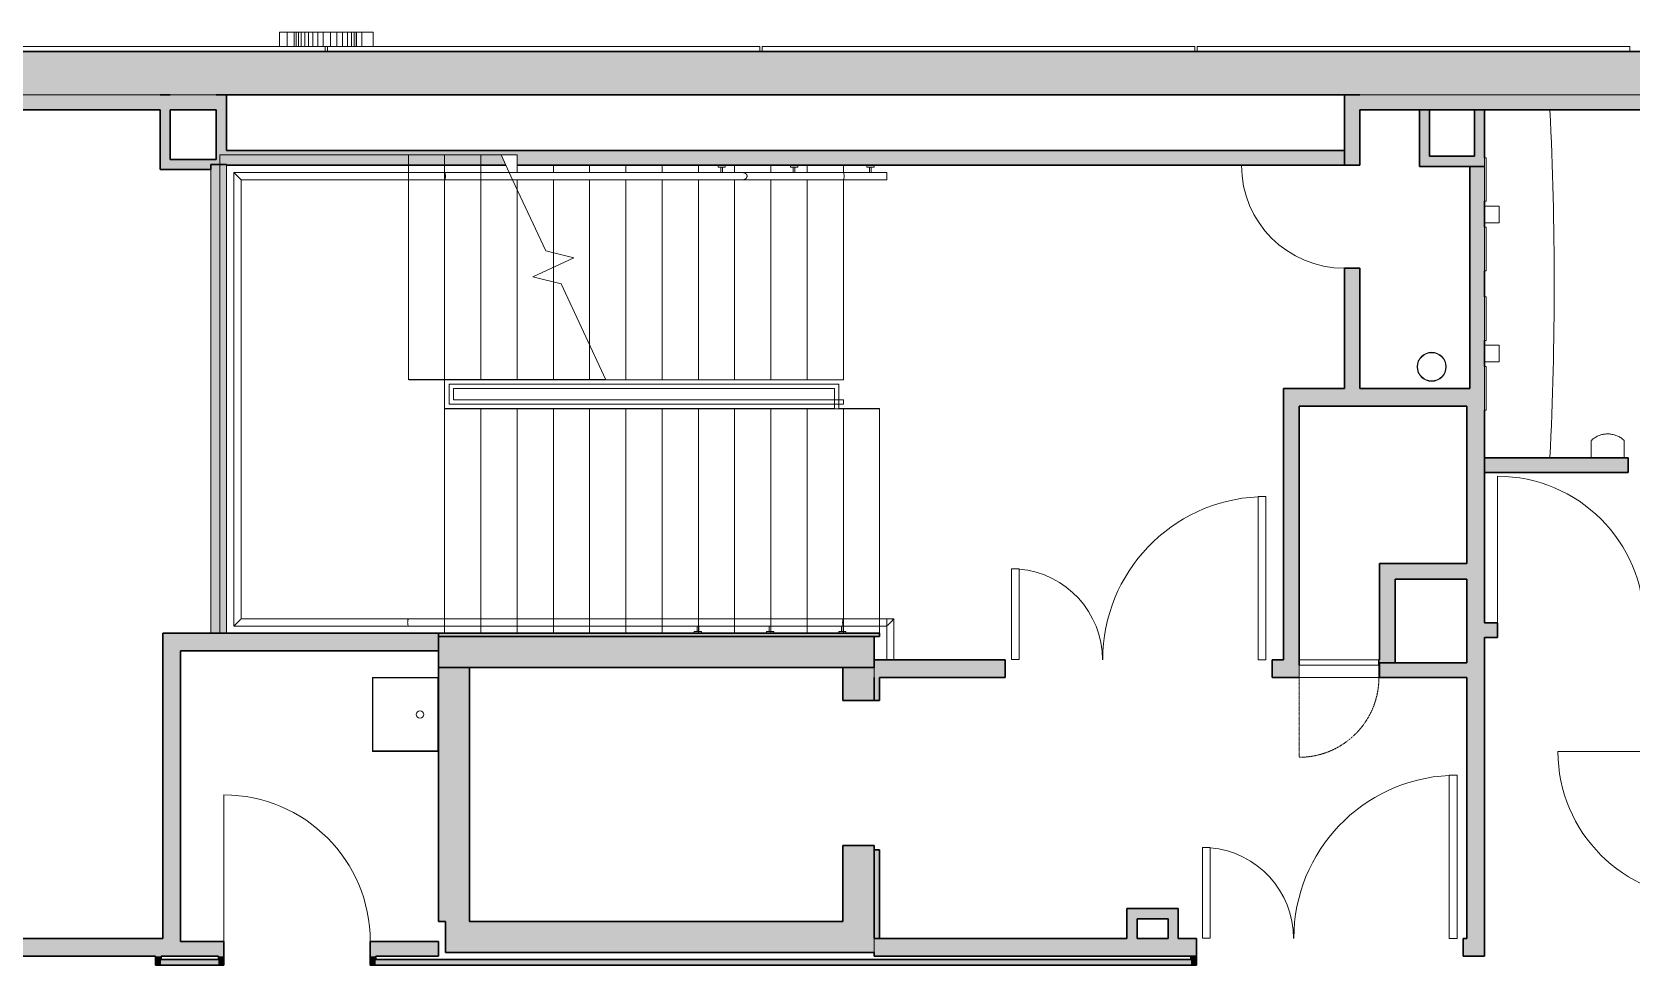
# Model space of a CAD drawing. Header units: millimetres. Extents: x 79795 to 317870, y -36033 to 97293.
# Drawn here: x 167772 to 178801, y 28346 to 34781 of the extents above; entities that cross this region are included whole.
import ezdxf

# ---------------------------------------------------------------- set-up
doc = ezdxf.new("R2010")
doc.units = ezdxf.units.MM
doc.header["$MEASUREMENT"] = 0
for name, pattern in [('CSM-STL-XX-ZZ-M3-A-XXXX-00001_detached _19_04_21__rvt-1-Level 4$0$Elevation Swings', [3, 2, -1]), ('CSM-STL-XX-ZZ-M3-A-XXXX-00001_detached _19_04_21__rvt-1-Level 4$0$Overhead', [3.96875, 2.38125, -1.5875]), ('CSM-STL-XX-ZZ-M3-A-XXXX-00001_detached _19_04_21__rvt-1-Level 4$0$Overhead_2_', [4, 2.5, -1.5])]:
    doc.linetypes.add(name, pattern=pattern)
for name, color, linetype, lineweight in [('CSM-STL-XX-ZZ-M3-A-XXXX-00001_detached _19_04_21__rvt-1-Level 4$0$A-DOOR', 4, 'CONTINUOUS', 9), ('CSM-STL-XX-ZZ-M3-A-XXXX-00001_detached _19_04_21__rvt-1-Level 4$0$A-FLOR-HRAL', 7, 'CONTINUOUS', 9), ('CSM-STL-XX-ZZ-M3-A-XXXX-00001_detached _19_04_21__rvt-1-Level 4$0$A-FLOR-HRAL-MBND', 7, 'CSM-STL-XX-ZZ-M3-A-XXXX-00001_detached _19_04_21__rvt-1-Level 4$0$Overhead_2_', 9), ('CSM-STL-XX-ZZ-M3-A-XXXX-00001_detached _19_04_21__rvt-1-Level 4$0$A-GENM', 8, 'CONTINUOUS', 9), ('CSM-STL-XX-ZZ-M3-A-XXXX-00001_detached _19_04_21__rvt-1-Level 4$0$A-GLAZ-CURT', 7, 'CONTINUOUS', 9), ('CSM-STL-XX-ZZ-M3-A-XXXX-00001_detached _19_04_21__rvt-1-Level 4$0$A-WALL', 7, 'CONTINUOUS', 9), ('CSM-STL-XX-ZZ-M3-A-XXXX-00001_detached _19_04_21__rvt-1-Level 4$0$A-WALL-PATT', 7, 'CONTINUOUS', 9), ('CSM-STL-XX-ZZ-M3-A-XXXX-00001_detached _19_04_21__rvt-1-Level 4$0$E-ELEC-FIXT', 8, 'CONTINUOUS', 9), ('CSM-STL-XX-ZZ-M3-A-XXXX-00001_detached _19_04_21__rvt-1-Level 4$0$I-FURN', 8, 'CONTINUOUS', 9), ('CSM-STL-XX-ZZ-M3-A-XXXX-00001_detached _19_04_21__rvt-1-Level 4$0$I-WALL', 7, 'CONTINUOUS', 9), ('CSM-STL-XX-ZZ-M3-A-XXXX-00001_detached _19_04_21__rvt-1-Level 4$0$P-SANR-FIXT', 7, 'CONTINUOUS', 9), ('CSM-STL-XX-ZZ-M3-A-XXXX-00001_detached _19_04_21__rvt-1-Level 4$0$S-STRS', 7, 'CONTINUOUS', 9), ('CSM-STL-XX-ZZ-M3-A-XXXX-00001_detached _19_04_21__rvt-1-Level 4$0$S-STRS-MBND', 7, 'CSM-STL-XX-ZZ-M3-A-XXXX-00001_detached _19_04_21__rvt-1-Level 4$0$Overhead_2_', 9)]:
    doc.layers.add(name, color=color, linetype=linetype, lineweight=lineweight)

msp = doc.modelspace()

# ---------------------------------------------------------------- hatches: boundary and pattern name
at = {"layer": 'CSM-STL-XX-ZZ-M3-A-XXXX-00001_detached _19_04_21__rvt-1-Level 4$0$A-WALL-PATT'}
h = msp.add_hatch(color=256, dxfattribs=at)
h.paths.add_polyline_path([(230841, 34347), (230841, 34647), (229693, 34647), (229693, 34347), (229746, 34347)], flags=0)
h.paths.add_polyline_path([(218949, 34347), (220909, 34347), (220909, 34647), (202318, 34647), (202318, 34347), (218537, 34347)], flags=0)
h.paths.add_polyline_path([(200284, 34347), (200284, 34647), (196943, 34647), (196943, 34347), (199848, 34347)], flags=0)
h.paths.add_polyline_path([(190659, 34347), (190659, 34647), (187318, 34647), (187318, 34347), (190579, 34347)], flags=0)
h.paths.add_polyline_path([(185284, 34347), (185284, 34647), (166693, 34647), (166693, 34347), (184300, 34347)], flags=0)
h.paths.add_polyline_path([(157909, 34347), (157909, 34647), (156461, 34647), (156461, 34347), (157391, 34347)], flags=0)
h = msp.add_hatch(color=256, dxfattribs=at)
h.paths.add_polyline_path([(168656, 34245), (168656, 34347), (166693, 34347), (166693, 34245), (167557, 34245)], flags=0)
h.paths.add_polyline_path([(157909, 34245), (157909, 34347), (156863, 34347), (156863, 34245), (157391, 34245)], flags=0)
for points in [[(168656, 33902), (168726, 33902), (168726, 34347), (168656, 34347), (168656, 34004)], [(169043, 34245), (169043, 34347), (168726, 34347), (168726, 34245), (168753, 34245)], [(169043, 33832), (169113, 33832), (169113, 34347), (169043, 34347), (169043, 33902)], [(177411, 33924), (177411, 34245), (177341, 34245), (177341, 33924)], [(177721, 33854), (177791, 33854), (177791, 34245), (177721, 34245), (177721, 33914)], [(169006, 33832), (169043, 33832), (169043, 33902), (168656, 33902), (168656, 33832), (168753, 33832)], [(169113, 30636), (169113, 33867), (169006, 33867), (169006, 30636), (169052, 30636)], [(176824, 33862), (176824, 33964), (169113, 33964), (169113, 33862), (171040, 33862), (171007, 33933), (171118, 33933), (171118, 33862), (174733, 33862)], [(177721, 33854), (177721, 33924), (177341, 33924), (177341, 33854)], [(169052, 30636), (169113, 30636), (169113, 33832), (169006, 33832), (169006, 30636)], [(177722, 32322), (177791, 32322), (177791, 33854), (177689, 33854), (177689, 32322)], [(176512, 30451), (176512, 32322), (176405, 32322), (176405, 30451)], [(177124, 32200), (177791, 32200), (177791, 32322), (176512, 32322), (176512, 32200)], [(177669, 28407), (177791, 28407), (177791, 32200), (177669, 32200), (177669, 28529)], [(178782, 31742), (178782, 31844), (177791, 31844), (177791, 31742), (178320, 31742)], [(177067, 30430), (177174, 30430), (177174, 31115), (177067, 31115), (177067, 30451)], [(177669, 31008), (177669, 31115), (177174, 31115), (177174, 31008)], [(168796, 30514), (170575, 30514), (170575, 30636), (168674, 30636), (168674, 30514)], [(172042, 30613), (173617, 30613), (173617, 30636), (170575, 30636), (170575, 30613), (171892, 30613)], [(170575, 30398), (173580, 30398), (173580, 30613), (170575, 30613), (170575, 30532)], [(168674, 28407), (168796, 28407), (168796, 30514), (168674, 30514), (168674, 28529)], [(170790, 28647), (170790, 30398), (170575, 30398), (170575, 28647)], [(173580, 30170), (173580, 30398), (173365, 30398), (173365, 30170), (173537, 30170)], [(177067, 30329), (177669, 30329), (177669, 30430), (177067, 30430)], [(173617, 30170), (173617, 30329), (173580, 30329), (173580, 30170)], [(173365, 28647), (173580, 28647), (173580, 29170), (173365, 29170), (173365, 28796)], [(173617, 28529), (173617, 29141), (173580, 29141), (173580, 28529)], [(175394, 28529), (175394, 28735), (175324, 28735), (175324, 28529)], [(175608, 28665), (175608, 28735), (175394, 28735), (175394, 28665)], [(175678, 28529), (175678, 28735), (175608, 28735), (175608, 28529)], [(170625, 28432), (173580, 28432), (173580, 28647), (170625, 28647)], [(168662, 28407), (168674, 28407), (168674, 28529), (167624, 28529), (167624, 28407), (168624, 28407)], [(168662, 28346), (168662, 28407), (168624, 28407), (168624, 28346)], [(169058, 28346), (169058, 28384), (168662, 28384), (168662, 28346)], [(169095, 28346), (169095, 28407), (169058, 28407), (169058, 28346)], [(170143, 28346), (170143, 28407), (170105, 28407), (170105, 28346)], [(175765, 28346), (175765, 28384), (170143, 28384), (170143, 28346), (174733, 28346)], [(175803, 28346), (175803, 28407), (175765, 28407), (175765, 28346)]]:
    msp.add_hatch(color=256, dxfattribs=at).paths.add_polyline_path(points, flags=0)
h = msp.add_hatch(color=256, dxfattribs=at)
h.paths.add_polyline_path([(176931, 32322), (176931, 33152), (176824, 33152), (176824, 32322)], flags=0)
h.paths.add_polyline_path([(176931, 33862), (176931, 34347), (176824, 34347), (176824, 33862)], flags=0)
h = msp.add_hatch(color=256, dxfattribs=at)
h.paths.add_polyline_path([(197612, 34245), (197612, 34347), (196943, 34347), (196943, 34245)], flags=0)
h.paths.add_polyline_path([(190659, 34245), (190659, 34347), (187318, 34347), (187318, 34245), (190579, 34245)], flags=0)
h.paths.add_polyline_path([(185284, 34245), (185284, 34347), (176931, 34347), (176931, 34245), (184300, 34245)], flags=0)
h = msp.add_hatch(color=256, dxfattribs=at)
h.paths.add_polyline_path([(179307, 30605), (181634, 30605), (181634, 30707), (178890, 30707), (178890, 30605), (179217, 30605)], flags=0)
h.paths.add_polyline_path([(177791, 30605), (177880, 30605), (177880, 30707), (177791, 30707)], flags=0)
h = msp.add_hatch(color=256, dxfattribs=at)
h.paths.add_polyline_path([(173617, 30329), (174485, 30329), (174485, 30451), (173580, 30451), (173580, 30329)], flags=0)
h.paths.add_polyline_path([(176405, 30329), (176405, 30451), (176325, 30451), (176325, 30329)], flags=0)
h = msp.add_hatch(color=256, dxfattribs=at)
h.paths.add_polyline_path([(177062, 30329), (177067, 30329), (177067, 30451), (177062, 30451), (177062, 30414)], flags=0)
h.paths.add_polyline_path([(176512, 30329), (176512, 30451), (176405, 30451), (176405, 30329)], flags=0)
h = msp.add_hatch(color=256, dxfattribs=at)
h.paths.add_polyline_path([(168796, 28407), (169095, 28407), (169095, 28509), (168796, 28509)], flags=0)
h.paths.add_polyline_path([(170105, 28407), (170575, 28407), (170575, 28509), (170105, 28509)], flags=0)
h = msp.add_hatch(color=256, dxfattribs=at)
h.paths.add_polyline_path([(173580, 28407), (175803, 28407), (175803, 28529), (173580, 28529)], flags=0)
h.paths.add_polyline_path([(177669, 28407), (177669, 28529), (177643, 28529), (177643, 28407)], flags=0)

# ---------------------------------------------------------------- linework, layer by layer
at = {"layer": 'CSM-STL-XX-ZZ-M3-A-XXXX-00001_detached _19_04_21__rvt-1-Level 4$0$A-DOOR'}
for p, q in [((176824, 33862), (176114, 33862)), ((177880, 30707), (177880, 31717)), ((176229, 31577), (176229, 30451)), ((176283, 31577), (176229, 31577)), ((176283, 30451), (176283, 31577)), ((174527, 31079), (174581, 31079)), ((174527, 30453), (174527, 31079)), ((174581, 31079), (174581, 30453)), ((174527, 30453), (174581, 30453)), ((176283, 30451), (176229, 30451)), ((179307, 29819), (178297, 29819)), ((177547, 29655), (177547, 28529)), ((177601, 29655), (177547, 29655)), ((177601, 28529), (177601, 29655)), ((169095, 28509), (169095, 29519)), ((175845, 29157), (175899, 29157)), ((175845, 28531), (175845, 29157)), ((175899, 29157), (175899, 28531)), ((175845, 28531), (175899, 28531)), ((177601, 28529), (177547, 28529))]:
    msp.add_line(p, q, dxfattribs=at)
at = {"layer": 'CSM-STL-XX-ZZ-M3-A-XXXX-00001_detached _19_04_21__rvt-1-Level 4$0$A-DOOR', "lineweight": 20}
for p, q in [((176512, 30329), (176512, 30414)), ((176512, 30414), (177062, 30414)), ((177062, 30414), (177062, 30329)), ((177062, 30329), (176512, 30329))]:
    msp.add_line(p, q, dxfattribs=at)
at = {"layer": 'CSM-STL-XX-ZZ-M3-A-XXXX-00001_detached _19_04_21__rvt-1-Level 4$0$A-DOOR', "linetype": 'CSM-STL-XX-ZZ-M3-A-XXXX-00001_detached _19_04_21__rvt-1-Level 4$0$Elevation Swings'}
msp.add_line((176512, 30329), (176512, 29779), dxfattribs=at)
at = {"layer": 'CSM-STL-XX-ZZ-M3-A-XXXX-00001_detached _19_04_21__rvt-1-Level 4$0$A-DOOR'}
for centre, radius, start, end in [((176824, 33862), 710, 180, 270), ((177880, 30707), 1010, 0, 90), ((176283, 30451), 1126, 92.7488, 179.8982), ((174527, 30451), 628, 0, 85.0672), ((179307, 29819), 1010, 180, 270), ((177601, 28529), 1126, 92.7488, 179.8982), ((169095, 28509), 1010, 0, 90), ((175845, 28529), 628, 0, 85.0672)]:
    msp.add_arc(centre, radius, start, end, dxfattribs=at)
at = {"layer": 'CSM-STL-XX-ZZ-M3-A-XXXX-00001_detached _19_04_21__rvt-1-Level 4$0$A-DOOR', "linetype": 'CSM-STL-XX-ZZ-M3-A-XXXX-00001_detached _19_04_21__rvt-1-Level 4$0$Elevation Swings'}
msp.add_arc((176512, 30329), 550, 270, 0, dxfattribs=at)
at = {"layer": 'CSM-STL-XX-ZZ-M3-A-XXXX-00001_detached _19_04_21__rvt-1-Level 4$0$A-FLOR-HRAL'}
for p, q in [((172504, 33850), (172504, 33862)), ((172504, 33862), (172554, 33862)), ((172554, 33862), (172554, 33850)), ((173003, 33850), (173003, 33862)), ((173003, 33862), (173053, 33862)), ((173053, 33862), (173053, 33850)), ((173530, 33850), (173530, 33862)), ((173530, 33862), (173580, 33862)), ((173580, 33862), (173580, 33850)), ((170368, 33812), (169164, 33812)), ((169164, 33812), (169164, 30684)), ((169164, 33812), (169164, 30684)), ((170618, 33812), (169164, 33812)), ((169214, 33762), (170368, 33762)), ((169214, 30734), (169214, 33762)), ((169214, 33762), (169214, 30734)), ((170618, 33762), (169214, 33762)), ((170618, 33812), (170368, 33812)), ((170368, 33762), (170618, 33762)), ((171064, 33812), (170618, 33812)), ((171064, 33812), (170618, 33812)), ((170618, 33762), (171087, 33762)), ((171087, 33762), (170618, 33762)), ((171064, 33812), (171087, 33762)), ((173368, 33812), (171064, 33812)), ((173368, 33762), (171087, 33762)), ((172554, 33850), (172504, 33850)), ((172523, 33850), (172523, 33812)), ((172535, 33850), (172535, 33812)), ((173368, 33812), (172671, 33812)), ((172671, 33762), (173368, 33762)), ((173053, 33850), (173003, 33850)), ((173022, 33850), (173022, 33812)), ((173034, 33850), (173034, 33812)), ((173668, 33812), (173368, 33812)), ((173668, 33812), (173368, 33812)), ((173368, 33762), (173668, 33762)), ((173668, 33762), (173368, 33762)), ((173580, 33850), (173530, 33850)), ((173549, 33850), (173549, 33812)), ((173561, 33850), (173561, 33812)), ((170649, 32353), (170649, 32214)), ((173053, 32353), (170649, 32353)), ((170679, 32323), (170679, 32244)), ((173053, 32323), (170679, 32323)), ((173053, 32353), (171730, 32353)), ((173053, 32323), (171730, 32323)), ((173338, 32353), (173053, 32353)), ((173338, 32353), (173053, 32353)), ((173308, 32323), (173053, 32323)), ((173308, 32183), (173308, 32323)), ((173338, 32183), (173338, 32353)), ((170649, 32214), (170684, 32214)), ((170679, 32244), (170684, 32244)), ((170684, 32244), (173308, 32244)), ((170684, 32214), (173308, 32214)), ((173338, 32244), (173368, 32244)), ((173338, 32214), (173368, 32214)), ((173368, 32244), (173368, 32214)), ((173338, 32183), (173308, 32183)), ((169164, 30684), (170368, 30684)), ((169164, 30684), (170368, 30684)), ((170368, 30734), (169214, 30734)), ((169214, 30734), (170368, 30734)), ((170618, 30734), (170368, 30734)), ((170368, 30734), (173368, 30734)), ((170368, 30684), (170618, 30684)), ((170368, 30684), (173368, 30684)), ((173368, 30734), (170618, 30734)), ((170618, 30684), (173368, 30684)), ((172359, 30646), (172359, 30684)), ((172371, 30646), (172371, 30684)), ((172857, 30646), (172857, 30684)), ((172869, 30646), (172869, 30684)), ((173355, 30646), (173355, 30684)), ((173367, 30646), (173367, 30684)), ((173717, 30734), (173368, 30734)), ((173368, 30734), (173717, 30734)), ((173368, 30684), (173667, 30684)), ((173368, 30684), (173667, 30684)), ((173667, 30684), (173667, 30451)), ((173667, 30684), (173667, 30451)), ((173717, 30451), (173717, 30734)), ((173717, 30734), (173717, 30451)), ((172340, 30636), (172340, 30646)), ((172340, 30646), (172390, 30646)), ((172390, 30646), (172390, 30636)), ((172838, 30636), (172838, 30646)), ((172838, 30646), (172888, 30646)), ((172888, 30646), (172888, 30636)), ((173336, 30636), (173336, 30646)), ((173336, 30646), (173386, 30646)), ((173386, 30646), (173386, 30636))]:
    msp.add_line(p, q, dxfattribs=at)
at = {"layer": 'CSM-STL-XX-ZZ-M3-A-XXXX-00001_detached _19_04_21__rvt-1-Level 4$0$A-FLOR-HRAL', "linetype": 'CSM-STL-XX-ZZ-M3-A-XXXX-00001_detached _19_04_21__rvt-1-Level 4$0$Overhead'}
for p, q in [((169164, 33812), (169164, 30684)), ((170618, 33812), (169164, 33812)), ((169214, 33762), (169214, 30734)), ((170618, 33762), (169214, 33762)), ((171064, 33812), (170618, 33812)), ((171087, 33762), (170618, 33762)), ((169164, 30684), (170368, 30684)), ((169214, 30734), (170368, 30734)), ((170368, 30734), (173368, 30734)), ((170368, 30684), (173368, 30684)), ((173368, 30734), (173668, 30734)), ((173368, 30684), (173668, 30684)), ((173668, 30734), (173668, 30684))]:
    msp.add_line(p, q, dxfattribs=at)
at = {"layer": 'CSM-STL-XX-ZZ-M3-A-XXXX-00001_detached _19_04_21__rvt-1-Level 4$0$A-FLOR-HRAL', "flags": 128}
for points in [[(173668, 33812), (173668, 33811), (173668, 33810), (173668, 33808), (173668, 33805), (173668, 33801), (173668, 33796), (173668, 33792), (173668, 33787)], [(173668, 33787), (173668, 33782), (173668, 33777), (173668, 33773), (173668, 33769), (173668, 33766), (173668, 33764), (173668, 33762), (173668, 33762)]]:
    msp.add_lwpolyline(points, dxfattribs=at)
at = {"layer": 'CSM-STL-XX-ZZ-M3-A-XXXX-00001_detached _19_04_21__rvt-1-Level 4$0$A-FLOR-HRAL'}
for points in [[(169164, 33812), (169164, 33812), (169164, 33812), (169166, 33810), (169168, 33808), (169171, 33805), (169175, 33801), (169179, 33796), (169184, 33792), (169187, 33788), (169189, 33787)], [(169189, 33787), (169190, 33785), (169194, 33782), (169198, 33777), (169203, 33773), (169207, 33769), (169210, 33766), (169212, 33764), (169214, 33762), (169214, 33762), (169214, 33762)], [(170624, 33787), (170624, 33784), (170623, 33777), (170622, 33769), (170620, 33763), (170619, 33762), (170618, 33762)], [(173374, 33787), (173374, 33784), (173373, 33777), (173372, 33769), (173370, 33763), (173369, 33762), (173368, 33762)], [(169164, 30684), (169164, 30684), (169164, 30684), (169166, 30686), (169168, 30688), (169171, 30691), (169175, 30695), (169179, 30699), (169184, 30704), (169187, 30707), (169189, 30709)], [(169189, 30709), (169190, 30711), (169194, 30714), (169198, 30719), (169203, 30723), (169207, 30727), (169210, 30730), (169212, 30732), (169214, 30734), (169214, 30734), (169214, 30734)], [(170363, 30709), (170363, 30712), (170364, 30719), (170365, 30727), (170366, 30733), (170368, 30734), (170368, 30734)], [(173363, 30709), (173363, 30712), (173364, 30719), (173365, 30727), (173366, 30733), (173368, 30734), (173368, 30734)], [(173667, 30684), (173667, 30684), (173668, 30684), (173669, 30686), (173671, 30688), (173675, 30691), (173678, 30695), (173683, 30699), (173688, 30704), (173691, 30707), (173692, 30709)], [(173692, 30709), (173694, 30711), (173697, 30714), (173702, 30719), (173706, 30723), (173710, 30727), (173713, 30730), (173716, 30732), (173717, 30734), (173717, 30734), (173717, 30734)]]:
    msp.add_open_spline(points, degree=3, dxfattribs=at)
for points, knots in [([(170618, 33812), (170619, 33812), (170619, 33812), (170621, 33810), (170622, 33805), (170623, 33797), (170624, 33790), (170624, 33787)], [0, 0, 0, 0, 0.125, 0.25, 0.5, 0.75, 1, 1, 1, 1]), ([(172704, 33787), (172704, 33788), (172704, 33790), (172703, 33792), (172703, 33794), (172702, 33796), (172701, 33798), (172700, 33799), (172699, 33800), (172698, 33802), (172696, 33803), (172695, 33804), (172694, 33805), (172693, 33806), (172691, 33807), (172689, 33808), (172686, 33809), (172683, 33810), (172678, 33811), (172674, 33812), (172671, 33812)], [0, 0, 0, 0, 0.071429, 0.107143, 0.142857, 0.214286, 0.25, 0.285714, 0.321429, 0.357143, 0.392857, 0.428571, 0.464286, 0.5, 0.535714, 0.571429, 0.678571, 0.732143, 0.785714, 1, 1, 1, 1]), ([(172671, 33762), (172673, 33762), (172678, 33762), (172683, 33763), (172687, 33765), (172690, 33766), (172692, 33768), (172694, 33769), (172695, 33770), (172697, 33772), (172698, 33773), (172699, 33774), (172700, 33776), (172701, 33777), (172702, 33780), (172703, 33783), (172704, 33785), (172704, 33787)], [0, 0, 0, 0, 0.142857, 0.285714, 0.357143, 0.428571, 0.5, 0.535714, 0.571429, 0.625, 0.678571, 0.705357, 0.732143, 0.785714, 0.839286, 0.892857, 1, 1, 1, 1]), ([(173368, 33812), (173369, 33812), (173369, 33812), (173371, 33810), (173372, 33805), (173373, 33797), (173374, 33790), (173374, 33787)], [0, 0, 0, 0, 0.125, 0.25, 0.5, 0.75, 1, 1, 1, 1]), ([(170368, 30684), (170368, 30684), (170367, 30684), (170366, 30686), (170365, 30691), (170364, 30699), (170363, 30706), (170363, 30709)], [0, 0, 0, 0, 0.125, 0.25, 0.5, 0.75, 1, 1, 1, 1]), ([(173368, 30684), (173368, 30684), (173367, 30684), (173366, 30686), (173365, 30691), (173364, 30699), (173363, 30706), (173363, 30709)], [0, 0, 0, 0, 0.125, 0.25, 0.5, 0.75, 1, 1, 1, 1])]:
    msp.add_open_spline(points, degree=3, knots=knots, dxfattribs=at)
at = {"layer": 'CSM-STL-XX-ZZ-M3-A-XXXX-00001_detached _19_04_21__rvt-1-Level 4$0$A-FLOR-HRAL-MBND', "linetype": 'CSM-STL-XX-ZZ-M3-A-XXXX-00001_detached _19_04_21__rvt-1-Level 4$0$Overhead'}
for p, q in [((170649, 32353), (170649, 32214)), ((171730, 32353), (170649, 32353)), ((170679, 32323), (170679, 32244)), ((171730, 32323), (170679, 32323)), ((170649, 32214), (170809, 32214)), ((170679, 32244), (170809, 32244)), ((170809, 32244), (173368, 32244)), ((170809, 32214), (173368, 32214)), ((173368, 32244), (173368, 32214))]:
    msp.add_line(p, q, dxfattribs=at)
at = {"layer": 'CSM-STL-XX-ZZ-M3-A-XXXX-00001_detached _19_04_21__rvt-1-Level 4$0$A-GENM'}
for p, q in [((169478, 34781), (169532, 34781)), ((169478, 34681), (169478, 34781)), ((169532, 34781), (169580, 34781)), ((169532, 34681), (169532, 34781)), ((169580, 34781), (169593, 34781)), ((169580, 34681), (169580, 34781)), ((169593, 34781), (169610, 34781)), ((169593, 34681), (169593, 34781)), ((169610, 34781), (169629, 34781)), ((169610, 34681), (169610, 34781)), ((169629, 34781), (169653, 34781)), ((169629, 34681), (169629, 34781)), ((169653, 34781), (169679, 34781)), ((169653, 34681), (169653, 34781)), ((169679, 34781), (169710, 34781)), ((169679, 34681), (169679, 34781)), ((169710, 34781), (169743, 34781)), ((169710, 34681), (169710, 34781)), ((169743, 34781), (169781, 34781)), ((169743, 34681), (169743, 34781)), ((169781, 34781), (169830, 34781)), ((169781, 34681), (169781, 34781)), ((169830, 34781), (169875, 34781)), ((169830, 34681), (169830, 34781)), ((169875, 34781), (169914, 34781)), ((169875, 34681), (169875, 34781)), ((169914, 34781), (169948, 34781)), ((169914, 34681), (169914, 34781)), ((169948, 34781), (169976, 34781)), ((169948, 34681), (169948, 34781)), ((169976, 34781), (169995, 34781)), ((169976, 34681), (169976, 34781)), ((169995, 34781), (170007, 34781)), ((169995, 34681), (169995, 34781)), ((170007, 34781), (170011, 34781)), ((170007, 34681), (170007, 34781)), ((170011, 34681), (170011, 34781)), ((170011, 34781), (170048, 34781)), ((170048, 34781), (170124, 34781)), ((170048, 34681), (170048, 34781)), ((170124, 34681), (170124, 34781)), ((169809, 34681), (169793, 34681))]:
    msp.add_line(p, q, dxfattribs=at)
at = {"layer": 'CSM-STL-XX-ZZ-M3-A-XXXX-00001_detached _19_04_21__rvt-1-Level 4$0$A-GLAZ-CURT', "lineweight": 20}
for p, q in [((169793, 34681), (166809, 34681)), ((166809, 34647), (169793, 34647)), ((169793, 34647), (169793, 34681)), ((172793, 34681), (169809, 34681)), ((169809, 34681), (169809, 34647)), ((169809, 34647), (172793, 34647)), ((172793, 34647), (172793, 34681)), ((175793, 34681), (172809, 34681)), ((172809, 34681), (172809, 34647)), ((172809, 34647), (175793, 34647)), ((175793, 34647), (175793, 34681)), ((178793, 34681), (175809, 34681)), ((175809, 34681), (175809, 34647)), ((175809, 34647), (178793, 34647)), ((178793, 34647), (178793, 34681))]:
    msp.add_line(p, q, dxfattribs=at)
at = {"layer": 'CSM-STL-XX-ZZ-M3-A-XXXX-00001_detached _19_04_21__rvt-1-Level 4$0$A-WALL', "lineweight": 30}
for p, q in [((185284, 34647), (166693, 34647)), ((168656, 34347), (168726, 34347)), ((169043, 34347), (176931, 34347)), ((174485, 30451), (173580, 30451)), ((173580, 30451), (173580, 30398)), ((174485, 30329), (174485, 30451)), ((176405, 30451), (176325, 30451)), ((176325, 30451), (176325, 30329)), ((173617, 30329), (174485, 30329)), ((176325, 30329), (176405, 30329))]:
    msp.add_line(p, q, dxfattribs=at)
at = {"layer": 'CSM-STL-XX-ZZ-M3-A-XXXX-00001_detached _19_04_21__rvt-1-Level 4$0$A-WALL'}
for p, q in [((166693, 34347), (168656, 34347)), ((168726, 34347), (169043, 34347)), ((176931, 34347), (185284, 34347)), ((169113, 33862), (169113, 33867)), ((169113, 33832), (169113, 33862)), ((169006, 33832), (169006, 30636)), ((169113, 30636), (169113, 33832)), ((173580, 30398), (173580, 30329))]:
    msp.add_line(p, q, dxfattribs=at)
at = {"layer": 'CSM-STL-XX-ZZ-M3-A-XXXX-00001_detached _19_04_21__rvt-1-Level 4$0$E-ELEC-FIXT', "flags": 128}
msp.add_lwpolyline([(178753, 31964), (178748, 31969), (178743, 31973), (178737, 31977), (178732, 31981), (178726, 31984), (178721, 31988), (178715, 31991), (178709, 31994), (178703, 31996), (178697, 31999), (178691, 32001), (178684, 32003), (178678, 32005), (178671, 32006), (178665, 32007), (178658, 32008), (178652, 32009), (178645, 32009), (178639, 32009), (178632, 32009), (178625, 32008), (178619, 32008), (178612, 32007), (178606, 32006), (178599, 32004), (178593, 32002), (178587, 32000), (178581, 31998), (178574, 31996), (178568, 31993), (178562, 31990), (178557, 31987), (178551, 31983), (178546, 31980), (178540, 31976), (178535, 31972), (178530, 31967), (178527, 31964)], dxfattribs=at)
at = {"layer": 'CSM-STL-XX-ZZ-M3-A-XXXX-00001_detached _19_04_21__rvt-1-Level 4$0$E-ELEC-FIXT'}
for points, knots in [([(178527, 31964), (178527, 31965), (178527, 31963), (178527, 31958), (178527, 31955), (178527, 31952), (178527, 31949), (178527, 31944), (178527, 31938), (178527, 31932), (178527, 31926), (178527, 31918), (178527, 31909), (178527, 31900), (178527, 31891), (178527, 31879), (178527, 31863), (178527, 31850), (178527, 31844)], [-1, -1, -1, -1, -0.861111, -0.791667, -0.756944, -0.722222, -0.6875, -0.652778, -0.583333, -0.548611, -0.513889, -0.444444, -0.388889, -0.333333, -0.277778, -0.222222, -0.111111, 0, 0, 0, 0]), ([(178753, 31844), (178753, 31852), (178753, 31864), (178753, 31879), (178753, 31889), (178753, 31897), (178753, 31904), (178753, 31913), (178753, 31922), (178753, 31928), (178753, 31934), (178753, 31940), (178753, 31946), (178753, 31952), (178753, 31957), (178753, 31960), (178753, 31963), (178753, 31964), (178753, 31964), (178753, 31964)], [-1, -1, -1, -1, -0.861111, -0.791667, -0.722222, -0.6875, -0.652778, -0.583333, -0.513889, -0.479167, -0.444444, -0.388889, -0.333333, -0.277778, -0.222222, -0.166667, -0.111111, -0.055556, 0, 0, 0, 0])]:
    msp.add_open_spline(points, degree=3, knots=knots, dxfattribs=at)
at = {"layer": 'CSM-STL-XX-ZZ-M3-A-XXXX-00001_detached _19_04_21__rvt-1-Level 4$0$I-FURN'}
for p, q in [((177791, 33914), (177791, 33614)), ((177801, 33914), (177791, 33914)), ((177801, 33614), (177801, 33914)), ((177791, 33614), (177801, 33614)), ((177891, 33581), (177791, 33581)), ((177891, 33466), (177891, 33581)), ((177791, 33466), (177891, 33466)), ((177791, 33434), (177791, 33134)), ((177801, 33434), (177791, 33434)), ((177801, 33134), (177801, 33434)), ((177791, 33134), (177801, 33134)), ((177791, 32954), (177791, 32654)), ((177801, 32954), (177791, 32954)), ((177801, 32654), (177801, 32954)), ((177791, 32654), (177801, 32654)), ((177891, 32621), (177791, 32621)), ((177891, 32506), (177891, 32621)), ((177791, 32506), (177891, 32506)), ((177791, 32474), (177791, 32174)), ((177801, 32474), (177791, 32474)), ((177801, 32174), (177801, 32474)), ((177791, 32174), (177801, 32174))]:
    msp.add_line(p, q, dxfattribs=at)
at = {"layer": 'CSM-STL-XX-ZZ-M3-A-XXXX-00001_detached _19_04_21__rvt-1-Level 4$0$I-WALL'}
for p, q in [((168656, 34347), (166693, 34347)), ((169043, 34347), (168726, 34347)), ((185284, 34347), (176931, 34347)), ((169113, 33862), (169113, 33867)), ((169113, 33832), (169113, 33862)), ((169006, 33832), (169006, 30636)), ((169113, 30636), (169113, 33832)), ((176512, 30451), (177062, 30451)), ((173580, 30329), (173580, 30398)), ((173580, 28432), (173580, 28529)), ((173580, 28529), (173580, 28432))]:
    msp.add_line(p, q, dxfattribs=at)
at = {"layer": 'CSM-STL-XX-ZZ-M3-A-XXXX-00001_detached _19_04_21__rvt-1-Level 4$0$I-WALL', "lineweight": 30}
for p, q in [((168726, 34347), (168656, 34347)), ((169113, 34347), (169043, 34347)), ((169113, 33964), (169113, 34347)), ((176931, 34347), (176824, 34347)), ((176824, 34347), (176824, 33862)), ((166693, 34245), (168656, 34245)), ((168656, 34245), (168656, 33902)), ((168726, 33902), (168726, 34245)), ((168726, 34245), (169043, 34245)), ((169043, 34245), (169043, 33902)), ((176931, 33862), (176931, 34245)), ((176931, 34245), (185284, 34245)), ((177341, 34245), (177341, 33924)), ((177411, 34245), (177341, 34245)), ((177411, 33924), (177411, 34245)), ((177721, 34245), (177721, 33924)), ((177791, 34245), (177721, 34245)), ((177791, 33914), (177791, 34245)), ((168656, 33902), (168656, 33832)), ((169043, 33902), (168726, 33902)), ((169113, 33867), (169006, 33867)), ((169006, 33867), (169006, 33832)), ((176824, 33964), (169113, 33964)), ((169113, 33862), (171040, 33862)), ((171118, 33862), (176824, 33862)), ((176824, 33862), (176824, 33964)), ((176824, 33862), (176931, 33862)), ((177341, 33924), (177341, 33854)), ((177721, 33924), (177411, 33924)), ((168656, 33832), (169006, 33832)), ((177341, 33854), (177721, 33854)), ((177791, 33854), (177689, 33854)), ((177689, 33854), (177689, 32322)), ((177721, 33854), (177791, 33854)), ((177791, 33434), (177791, 33614)), ((176931, 33152), (176824, 33152)), ((176824, 33152), (176824, 32322)), ((176931, 32322), (176931, 33152)), ((177791, 32954), (177791, 33134)), ((177791, 32474), (177791, 32654)), ((176512, 32322), (176405, 32322)), ((176405, 32322), (176405, 30451)), ((176824, 32322), (176512, 32322)), ((177689, 32322), (176931, 32322)), ((176512, 30451), (176512, 32200)), ((176512, 32200), (177669, 32200)), ((177669, 32200), (177669, 31115)), ((177791, 30707), (177791, 32174)), ((178782, 31844), (177791, 31844)), ((177791, 31844), (177791, 31742)), ((178782, 31742), (178782, 31844)), ((177791, 31742), (178782, 31742)), ((177174, 31115), (177067, 31115)), ((177067, 31115), (177067, 30451)), ((177669, 31115), (177174, 31115)), ((177174, 30430), (177174, 31008)), ((177174, 31008), (177669, 31008)), ((177669, 31008), (177669, 30430)), ((177880, 30707), (177791, 30707)), ((177880, 30605), (177880, 30707)), ((169006, 30636), (168674, 30636)), ((168674, 30636), (168674, 30514)), ((169006, 30636), (169113, 30636)), ((170575, 30636), (169113, 30636)), ((170575, 30514), (170575, 30636)), ((173617, 30636), (170575, 30636)), ((170575, 30636), (170575, 30613)), ((173580, 30613), (170575, 30613)), ((170575, 30613), (170575, 30398)), ((170575, 30613), (173617, 30613)), ((173580, 30398), (173580, 30613)), ((173617, 30613), (173617, 30636)), ((177791, 30605), (177880, 30605)), ((177791, 28407), (177791, 30605)), ((168674, 30514), (168674, 28529)), ((168796, 30514), (170575, 30514)), ((168796, 28509), (168796, 30514)), ((176512, 30414), (176512, 30451)), ((177067, 30451), (177062, 30451)), ((177062, 30451), (177062, 30414)), ((170575, 30398), (170575, 28647)), ((170790, 30398), (170575, 30398)), ((170575, 30398), (173580, 30398)), ((170790, 28647), (170790, 30398)), ((173365, 30398), (173365, 30170)), ((173580, 30398), (173365, 30398)), ((177669, 30430), (177067, 30430)), ((177067, 30430), (177067, 30329)), ((177067, 30430), (177174, 30430)), ((177067, 30329), (177067, 30430)), ((173580, 30170), (173580, 30329)), ((173580, 30329), (173580, 30170)), ((173617, 30170), (173617, 30329)), ((176405, 30329), (176512, 30329)), ((177062, 30329), (177067, 30329)), ((177067, 30329), (177669, 30329)), ((177669, 30329), (177669, 28529)), ((173365, 30170), (173580, 30170)), ((173580, 30170), (173617, 30170)), ((173580, 29170), (173365, 29170)), ((173365, 29170), (173365, 28647)), ((173580, 28647), (173580, 29170)), ((173617, 29141), (173580, 29141)), ((173580, 29141), (173580, 28529)), ((173617, 28529), (173617, 29141)), ((175324, 28735), (175324, 28529)), ((175394, 28735), (175324, 28735)), ((175608, 28735), (175394, 28735)), ((175678, 28735), (175608, 28735)), ((175678, 28529), (175678, 28735)), ((170575, 28647), (170625, 28647)), ((170625, 28647), (170625, 28432)), ((173365, 28647), (170790, 28647)), ((173580, 28529), (173580, 28647)), ((175394, 28665), (175608, 28665)), ((175394, 28529), (175394, 28665)), ((175608, 28665), (175608, 28529)), ((168674, 28529), (167624, 28529)), ((169095, 28509), (168796, 28509)), ((169095, 28407), (169095, 28509)), ((170575, 28509), (170105, 28509)), ((170105, 28509), (170105, 28407)), ((170575, 28407), (170575, 28509)), ((175324, 28529), (173580, 28529)), ((173580, 28529), (173617, 28529)), ((175608, 28529), (175394, 28529)), ((175803, 28529), (175678, 28529)), ((175803, 28407), (175803, 28529)), ((177669, 28529), (177643, 28529)), ((177643, 28529), (177643, 28407)), ((167624, 28407), (168624, 28407)), ((168624, 28407), (168624, 28346)), ((168624, 28346), (168662, 28346)), ((168662, 28407), (168674, 28407)), ((168662, 28384), (168662, 28407)), ((169058, 28384), (168662, 28384)), ((168662, 28346), (169058, 28346)), ((168674, 28407), (168796, 28407)), ((168796, 28407), (169058, 28407)), ((169058, 28407), (169058, 28384)), ((169058, 28346), (169095, 28346)), ((169095, 28346), (169095, 28407)), ((170105, 28407), (170105, 28346)), ((170105, 28346), (170143, 28346)), ((170143, 28407), (170575, 28407)), ((170143, 28384), (170143, 28407)), ((175765, 28384), (170143, 28384)), ((170143, 28346), (175765, 28346)), ((170625, 28432), (173580, 28432)), ((173580, 28432), (173580, 28407)), ((173580, 28407), (175803, 28407)), ((175765, 28407), (175765, 28384)), ((175803, 28407), (175765, 28407)), ((175765, 28346), (175803, 28346)), ((175803, 28346), (175803, 28407)), ((177643, 28407), (177669, 28407)), ((177669, 28407), (177791, 28407))]:
    msp.add_line(p, q, dxfattribs=at)
at = {"layer": 'CSM-STL-XX-ZZ-M3-A-XXXX-00001_detached _19_04_21__rvt-1-Level 4$0$P-SANR-FIXT'}
for p, q in [((177791, 34244), (178242, 34244)), ((170575, 30329), (170120, 30329)), ((170120, 30329), (170120, 29819)), ((170123, 29823), (170123, 30326)), ((170123, 30326), (170571, 30326)), ((170571, 30326), (170571, 29823)), ((170120, 29819), (170575, 29819)), ((170571, 29823), (170123, 29823))]:
    msp.add_line(p, q, dxfattribs=at)
for centre, radius, start, end in [((153767, 33044), 24504, 357.193, 2.807), ((177426, 32472), 100, 0, 180), ((177426, 32472), 97.5, 0, 180), ((177426, 32472), 100, 180, 0), ((177426, 32472), 97.5, 180, 0), ((170448, 30074), 25.4, 90, 270), ((170448, 30074), 25.4, 270, 90)]:
    msp.add_arc(centre, radius, start, end, dxfattribs=at)
at = {"layer": 'CSM-STL-XX-ZZ-M3-A-XXXX-00001_detached _19_04_21__rvt-1-Level 4$0$S-STRS'}
for p, q in [((170368, 33812), (170368, 33862)), ((170618, 33812), (170618, 33862)), ((170868, 33812), (170868, 33862)), ((171118, 33933), (171007, 33933)), ((171118, 33812), (171118, 33933)), ((171368, 33812), (171368, 33862)), ((171618, 33812), (171618, 33862)), ((171868, 33812), (171868, 33862)), ((172118, 33812), (172118, 33862)), ((172368, 33812), (172368, 33862)), ((172618, 33812), (172618, 33862)), ((172868, 33812), (172868, 33862)), ((173118, 33812), (173118, 33862)), ((173368, 33812), (173368, 33862)), ((170368, 32384), (170368, 33762)), ((170618, 32384), (170618, 33762)), ((170868, 32384), (170868, 33762)), ((171118, 33694), (171118, 33762)), ((171368, 33259), (171368, 33762)), ((171618, 32622), (171618, 33762)), ((171868, 32383), (171868, 33762)), ((172118, 32383), (172118, 33762)), ((172368, 32383), (172368, 33762)), ((172618, 32383), (172618, 33762)), ((172868, 32383), (172868, 33762)), ((173118, 32383), (173118, 33762)), ((173368, 32383), (173368, 33762)), ((171118, 32384), (171118, 33694)), ((171368, 33158), (171368, 33259)), ((171368, 33058), (171368, 33158)), ((171368, 32384), (171368, 33058)), ((171618, 32384), (171618, 32622)), ((170618, 32384), (170368, 32384)), ((170618, 32184), (170618, 32384)), ((170868, 32384), (170618, 32384)), ((171118, 32384), (170868, 32384)), ((171368, 32384), (171118, 32384)), ((171618, 32384), (171368, 32384)), ((171730, 32384), (171618, 32384)), ((171868, 32383), (171730, 32383)), ((172118, 32383), (171868, 32383)), ((172368, 32383), (172118, 32383)), ((172618, 32383), (172368, 32383)), ((172868, 32383), (172618, 32383)), ((173118, 32383), (172868, 32383)), ((173368, 32383), (173118, 32383)), ((170618, 32184), (170618, 30734)), ((170618, 32184), (170868, 32184)), ((170868, 32184), (171118, 32184)), ((170868, 32184), (170868, 30734)), ((171118, 32184), (171368, 32184)), ((171118, 32184), (171118, 30734)), ((171368, 32184), (171618, 32184)), ((171368, 32184), (171368, 30734)), ((171618, 32184), (171868, 32184)), ((171618, 32184), (171618, 30734)), ((171868, 32184), (172118, 32184)), ((171868, 32184), (171868, 30734)), ((172118, 32184), (172368, 32184)), ((172118, 32184), (172118, 30734)), ((172368, 32184), (172618, 32184)), ((172368, 32184), (172368, 30734)), ((172618, 32184), (172868, 32184)), ((172618, 32184), (172618, 30734)), ((172868, 32184), (173118, 32184)), ((172868, 32184), (172868, 30734)), ((173118, 32184), (173308, 32184)), ((173118, 32184), (173118, 30734)), ((173338, 32184), (173368, 32184)), ((173368, 32184), (173618, 32184)), ((173368, 32184), (173368, 30734)), ((173618, 32184), (173618, 30734)), ((170618, 30684), (170618, 30636)), ((170868, 30684), (170868, 30636)), ((171118, 30684), (171118, 30636)), ((171368, 30684), (171368, 30636)), ((171618, 30684), (171618, 30636)), ((171868, 30684), (171868, 30636)), ((172118, 30684), (172118, 30636)), ((172368, 30684), (172368, 30636)), ((172618, 30684), (172618, 30636)), ((172868, 30684), (172868, 30636)), ((173118, 30684), (173118, 30636)), ((173368, 30684), (173368, 30636)), ((173618, 30684), (173618, 30634)), ((173617, 30634), (173618, 30634))]:
    msp.add_line(p, q, dxfattribs=at)
at = {"layer": 'CSM-STL-XX-ZZ-M3-A-XXXX-00001_detached _19_04_21__rvt-1-Level 4$0$S-STRS', "linetype": 'CSM-STL-XX-ZZ-M3-A-XXXX-00001_detached _19_04_21__rvt-1-Level 4$0$Overhead'}
for p, q in [((170618, 33812), (170618, 33862)), ((170868, 33812), (170868, 33862)), ((171118, 33812), (171118, 33933)), ((171368, 33812), (171368, 33862)), ((171618, 33812), (171618, 33862)), ((171868, 33812), (171868, 33862)), ((172118, 33812), (172118, 33862)), ((172368, 33812), (172368, 33862)), ((172618, 33812), (172618, 33862)), ((172868, 33812), (172868, 33862)), ((173118, 33812), (173118, 33862)), ((173368, 33812), (173368, 33862)), ((170618, 32384), (170618, 33762)), ((170868, 32384), (170868, 33762)), ((171118, 33694), (171118, 33762)), ((171368, 33259), (171368, 33762)), ((171618, 32622), (171618, 33762)), ((171868, 32383), (171868, 33762)), ((172118, 32383), (172118, 33762)), ((172368, 32383), (172368, 33762)), ((172618, 32383), (172618, 33762)), ((172868, 32383), (172868, 33762)), ((173118, 32383), (173118, 33762)), ((173368, 32383), (173368, 33762)), ((171118, 32384), (171118, 33694)), ((171368, 33158), (171368, 33259)), ((171368, 33058), (171368, 33158)), ((171368, 32384), (171368, 33058)), ((171618, 32384), (171618, 32622)), ((170618, 32184), (170618, 30734)), ((170868, 32184), (170868, 30734)), ((171118, 32184), (171118, 30734)), ((171368, 32184), (171368, 30734)), ((171618, 32184), (171618, 30734)), ((171868, 32184), (171868, 30734)), ((172118, 32184), (172118, 30734)), ((172368, 32184), (172368, 30734)), ((172618, 32184), (172618, 30734)), ((172868, 32184), (172868, 30734)), ((173118, 32184), (173118, 30734)), ((173368, 32184), (173368, 30734)), ((170618, 30684), (170618, 30636)), ((170868, 30684), (170868, 30636)), ((171118, 30684), (171118, 30636)), ((171368, 30684), (171368, 30636)), ((171618, 30684), (171618, 30636)), ((171868, 30684), (171868, 30636)), ((172118, 30684), (172118, 30636)), ((172368, 30684), (172368, 30636)), ((172618, 30684), (172618, 30636)), ((172868, 30684), (172868, 30636)), ((173118, 30684), (173118, 30636)), ((173368, 30684), (173368, 30636))]:
    msp.add_line(p, q, dxfattribs=at)
at = {"layer": 'CSM-STL-XX-ZZ-M3-A-XXXX-00001_detached _19_04_21__rvt-1-Level 4$0$S-STRS-MBND', "linetype": 'CSM-STL-XX-ZZ-M3-A-XXXX-00001_detached _19_04_21__rvt-1-Level 4$0$Overhead'}
for p, q in [((169068, 33933), (169068, 30633)), ((170618, 33933), (169068, 33933)), ((170368, 32383), (170368, 33933)), ((171007, 33933), (170368, 33933)), ((170618, 32183), (170618, 33933)), ((170618, 32383), (170618, 33933)), ((170618, 32383), (170618, 33933)), ((170868, 32383), (170868, 33933)), ((170868, 32383), (170868, 33933)), ((171118, 32383), (171118, 33694)), ((171118, 32383), (171118, 33694)), ((171368, 33158), (171368, 33259)), ((171368, 33158), (171368, 33259)), ((171368, 32383), (171368, 33058)), ((171368, 32383), (171368, 33058)), ((171618, 32383), (171618, 32622)), ((171618, 32383), (171618, 32622)), ((171730, 32383), (170368, 32383)), ((170618, 32183), (170618, 30633)), ((170618, 32183), (173618, 32183)), ((170618, 32183), (170618, 30633)), ((170868, 32183), (170868, 30633)), ((170868, 32183), (170868, 30633)), ((171118, 32183), (171118, 30633)), ((171118, 32183), (171118, 30633)), ((171368, 32183), (171368, 30633)), ((171368, 32183), (171368, 30633)), ((171618, 32183), (171618, 30633)), ((171618, 32183), (171618, 30633)), ((171868, 32183), (171868, 30633)), ((171868, 32183), (171868, 30633)), ((172118, 32183), (172118, 30633)), ((172118, 32183), (172118, 30633)), ((172368, 32183), (172368, 30633)), ((172368, 32183), (172368, 30633)), ((172618, 32183), (172618, 30633)), ((172618, 32183), (172618, 30633)), ((172868, 32183), (172868, 30633)), ((172868, 32183), (172868, 30633)), ((173118, 32183), (173118, 30633)), ((173118, 32183), (173118, 30633)), ((173368, 32183), (173368, 30633)), ((173368, 32183), (173368, 30633)), ((173618, 32183), (173618, 30633)), ((169068, 30633), (170618, 30633)), ((170618, 30633), (173618, 30633))]:
    msp.add_line(p, q, dxfattribs=at)
at = {"layer": 'CSM-STL-XX-ZZ-M3-A-XXXX-00001_detached _19_04_21__rvt-1-Level 4$0$S-STRS-MBND', "linetype": 'Continuous'}
for p, q in [((171007, 33933), (171064, 33812)), ((171087, 33762), (171316, 33272)), ((171510, 33224), (171227, 33092)), ((171316, 33272), (171510, 33224)), ((171227, 33092), (171421, 33045)), ((171421, 33045), (171730, 32383))]:
    msp.add_line(p, q, dxfattribs=at)

doc.saveas('drawing.dxf')
